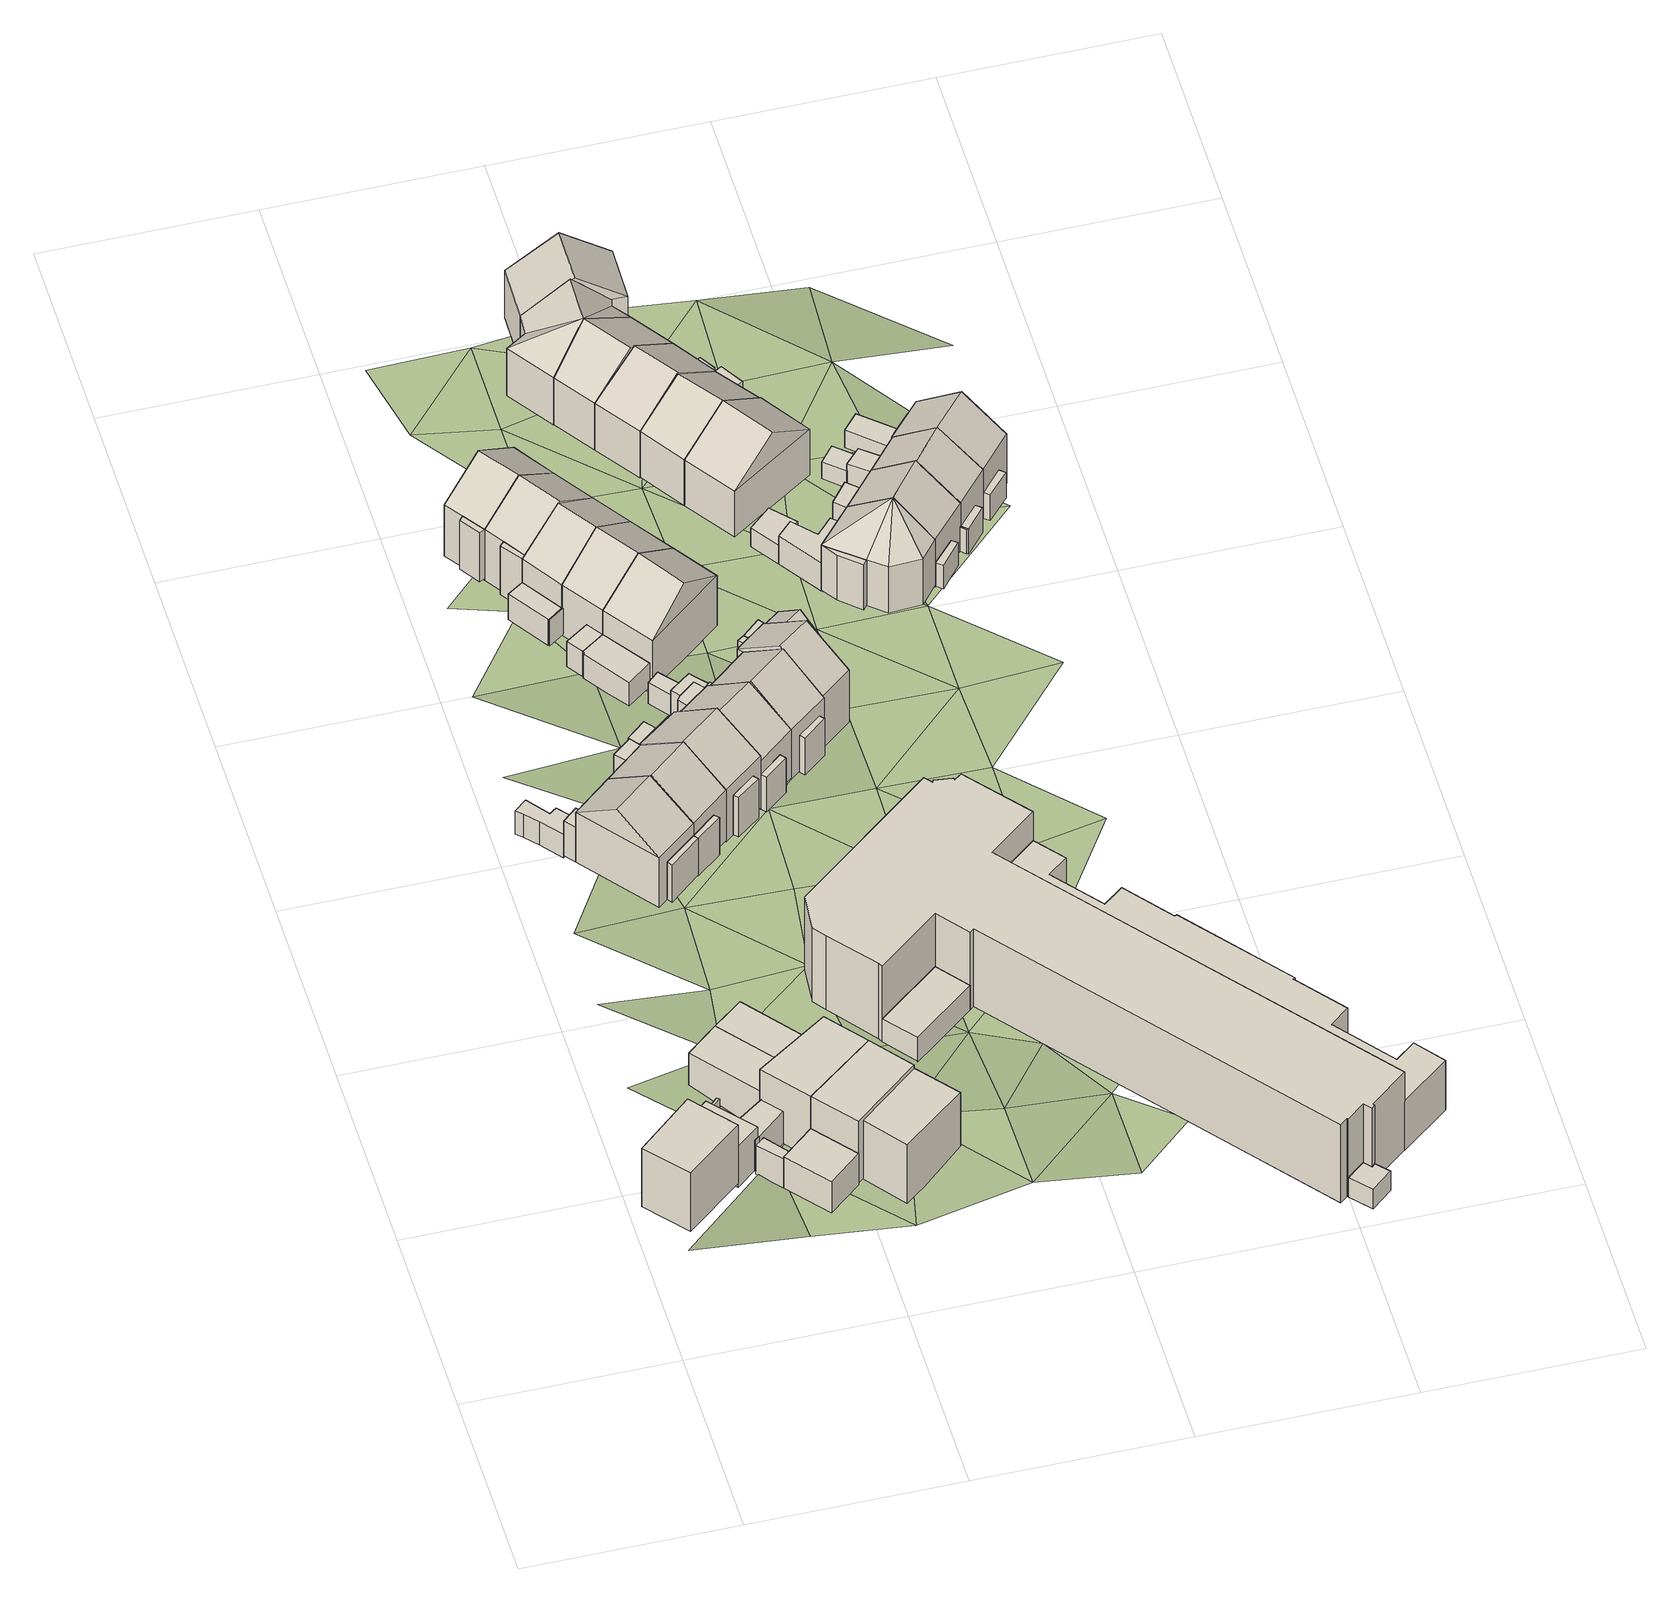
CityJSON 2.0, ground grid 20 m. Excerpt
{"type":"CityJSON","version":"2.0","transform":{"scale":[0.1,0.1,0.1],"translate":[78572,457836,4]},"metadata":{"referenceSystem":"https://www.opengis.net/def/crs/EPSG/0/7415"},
"CityObjects":{
"building1":{"type":"Building","children":["building1-1","building1-2","building1-3","building1-4","building1-5","building1-6"]},
"building1-1":{"type":"BuildingPart","attributes":{"roofType":"1000","AbsoluteEavesHeight":14.3,"AbsoluteRidgeHeight":14.3,"RelativeEavesHeight":7.33,"RelativeRidgeHeight":7.33},"parents":["building1"],"geometry":[{"type":"Solid","lod":"2","boundaries":[[[[0,1,2,3]],[[1,4,5,2]],[[4,6,7,5]],[[6,0,3,7]],[[6,4,1,0]],[[3,2,5,7]]]]}]},
"building1-2":{"type":"BuildingPart","attributes":{"roofType":"1000","AbsoluteEavesHeight":11.6,"AbsoluteRidgeHeight":11.6,"RelativeEavesHeight":5.06,"RelativeRidgeHeight":5.06},"parents":["building1"],"geometry":[{"type":"Solid","lod":"2","boundaries":[[[[8,9,10,11]],[[9,12,13,10]],[[12,14,15,13]],[[14,8,11,15]],[[14,12,9,8]],[[11,10,13,15]]]]}]},
"building1-3":{"type":"BuildingPart","attributes":{"roofType":"1000","AbsoluteEavesHeight":10.39,"AbsoluteRidgeHeight":10.39,"RelativeEavesHeight":3.86,"RelativeRidgeHeight":3.86},"parents":["building1"],"geometry":[{"type":"Solid","lod":"2","boundaries":[[[[16,17,13,18]],[[17,19,20,13]],[[19,21,22,20]],[[21,16,18,22]],[[21,19,17,16]],[[18,13,20,22]]]]}]},
"building1-4":{"type":"BuildingPart","attributes":{"roofType":"1000","AbsoluteEavesHeight":10.39,"AbsoluteRidgeHeight":10.39,"RelativeEavesHeight":4.02,"RelativeRidgeHeight":4.02},"parents":["building1"],"geometry":[{"type":"Solid","lod":"2","boundaries":[[[[23,24,25,26]],[[24,27,28,25]],[[27,19,29,28]],[[19,23,26,29]],[[19,27,24,23]],[[26,25,28,29]]]]}]},
"building1-5":{"type":"BuildingPart","attributes":{"roofType":"1000","AbsoluteEavesHeight":9.78,"AbsoluteRidgeHeight":9.78,"RelativeEavesHeight":3.58,"RelativeRidgeHeight":3.58},"parents":["building1"],"geometry":[{"type":"Solid","lod":"2","boundaries":[[[[30,31,32,33]],[[31,34,35,32]],[[34,36,37,35]],[[36,30,33,37]],[[36,34,31,30]],[[33,32,35,37]]]]}]},
"building1-6":{"type":"BuildingPart","attributes":{"roofType":"1000","AbsoluteEavesHeight":10.38,"AbsoluteRidgeHeight":10.38,"RelativeEavesHeight":3.43,"RelativeRidgeHeight":3.43},"parents":["building1"],"geometry":[{"type":"Solid","lod":"2","boundaries":[[[[38,39,40,41]],[[39,42,43,40]],[[42,44,45,43]],[[44,38,41,45]],[[44,42,39,38]],[[41,40,43,45]]]]}]},
"building2":{"type":"Building","attributes":{"roofType":"1000","AbsoluteEavesHeight":11.4,"AbsoluteRidgeHeight":11.4,"RelativeEavesHeight":4.79,"RelativeRidgeHeight":4.79},"geometry":[{"type":"Solid","lod":"2","boundaries":[[[[46,47,48,49]],[[47,50,51,48]],[[50,52,53,51]],[[52,46,49,53]],[[52,50,47,46]],[[49,48,51,53]]]]}]},
"building3":{"type":"Building","attributes":{"roofType":"1000","AbsoluteEavesHeight":11.4,"AbsoluteRidgeHeight":11.4,"RelativeEavesHeight":4.5,"RelativeRidgeHeight":4.5},"geometry":[{"type":"Solid","lod":"2","boundaries":[[[[54,46,55,56]],[[46,52,57,55]],[[52,58,59,57]],[[58,54,56,59]],[[58,52,46,54]],[[56,55,57,59]]]]}]},
"building4":{"type":"Building","attributes":{"roofType":"1000","AbsoluteEavesHeight":14.06,"AbsoluteRidgeHeight":14.06,"RelativeEavesHeight":7.67,"RelativeRidgeHeight":7.67},"geometry":[{"type":"Solid","lod":"2","boundaries":[[[[60,61,62,63]],[[61,64,65,62]],[[64,66,67,65]],[[66,60,63,67]],[[66,64,61,60]],[[63,62,65,67]]]]}]},
"building5":{"type":"Building","children":["building5-1","building5-2"]},
"building5-1":{"type":"BuildingPart","attributes":{"roofType":"1000","AbsoluteEavesHeight":10.09,"AbsoluteRidgeHeight":10.09,"RelativeEavesHeight":3.88,"RelativeRidgeHeight":3.88},"parents":["building5"],"geometry":[{"type":"Solid","lod":"2","boundaries":[[[[68,69,35,70]],[[69,71,72,35]],[[71,73,74,72]],[[73,68,70,74]],[[73,71,69,68]],[[70,35,72,74]]]]}]},
"building5-2":{"type":"BuildingPart","attributes":{"roofType":"1000","AbsoluteEavesHeight":14.06,"AbsoluteRidgeHeight":14.06,"RelativeEavesHeight":7.68,"RelativeRidgeHeight":7.68},"parents":["building5"],"geometry":[{"type":"Solid","lod":"2","boundaries":[[[[60,66,67,63]],[[66,75,76,67]],[[75,77,78,76]],[[77,60,63,78]],[[77,75,66,60]],[[63,67,76,78]]]]}]},
"building6":{"type":"Building","children":["building6-1","building6-2","building6-3","building6-4"]},
"building6-1":{"type":"BuildingPart","attributes":{"roofType":"1000","AbsoluteEavesHeight":11.48,"AbsoluteRidgeHeight":11.48,"RelativeEavesHeight":4.31,"RelativeRidgeHeight":4.31},"parents":["building6"],"geometry":[{"type":"Solid","lod":"2","boundaries":[[[[79,80,81,82]],[[80,83,84,81]],[[83,85,86,84]],[[85,79,82,86]],[[85,83,80,79]],[[82,81,84,86]]]]}]},
"building6-2":{"type":"BuildingPart","attributes":{"roofType":"1000","AbsoluteEavesHeight":9.78,"AbsoluteRidgeHeight":9.78,"RelativeEavesHeight":2.87,"RelativeRidgeHeight":2.87},"parents":["building6"],"geometry":[{"type":"Solid","lod":"2","boundaries":[[[[87,88,89,90]],[[88,91,92,89]],[[91,93,94,92]],[[93,95,96,94]],[[95,97,98,96]],[[97,99,100,98]],[[99,101,102,100]],[[101,103,104,102]],[[103,105,106,104]],[[105,107,108,106]],[[107,87,90,108]],[[107,105,103,101,99,97,95,93,91,88,87]],[[90,89,92,94,96,98,100,102,104,106,108]]]]}]},
"building6-3":{"type":"BuildingPart","attributes":{"roofType":"1000","AbsoluteEavesHeight":11.91,"AbsoluteRidgeHeight":11.91,"RelativeEavesHeight":4.63,"RelativeRidgeHeight":4.63},"parents":["building6"],"geometry":[{"type":"Solid","lod":"2","boundaries":[[[[109,110,111,112]],[[110,113,114,111]],[[113,115,116,114]],[[115,109,112,116]],[[115,113,110,109]],[[112,111,114,116]]]]}]},
"building6-4":{"type":"BuildingPart","attributes":{"roofType":"1030","AbsoluteEavesHeight":13.35,"AbsoluteRidgeHeight":16.65,"RelativeEavesHeight":6.18,"RelativeRidgeHeight":9.48},"parents":["building6"],"geometry":[{"type":"Solid","lod":"2","boundaries":[[[[117,118,119,120]],[[118,121,82,119]],[[121,122,123,82]],[[122,117,120,123]],[[121,118,124]],[[117,122,125]],[[118,117,125,124]],[[122,121,124,125]],[[120,119,82,123]]]]}]},
"building7":{"type":"Building","attributes":{"roofType":"1000","AbsoluteEavesHeight":13.73,"AbsoluteRidgeHeight":13.73,"RelativeEavesHeight":7.31,"RelativeRidgeHeight":7.31},"geometry":[{"type":"Solid","lod":"2","boundaries":[[[[126,127,128,129]],[[127,130,76,128]],[[130,131,132,76]],[[131,126,129,132]],[[131,130,127,126]],[[129,128,76,132]]]]}]},
"building8":{"type":"Building","children":["building8-1","building8-2","building8-3"]},
"building8-1":{"type":"BuildingPart","attributes":{"roofType":"1000","AbsoluteEavesHeight":11.91,"AbsoluteRidgeHeight":11.91,"RelativeEavesHeight":4.75,"RelativeRidgeHeight":4.75},"parents":["building8"],"geometry":[{"type":"Solid","lod":"2","boundaries":[[[[115,133,134,120]],[[133,135,136,134]],[[135,109,137,136]],[[109,115,120,137]],[[109,135,133,115]],[[120,134,136,137]]]]}]},
"building8-2":{"type":"BuildingPart","attributes":{"roofType":"1000","AbsoluteEavesHeight":13.35,"AbsoluteRidgeHeight":13.35,"RelativeEavesHeight":6.18,"RelativeRidgeHeight":6.18},"parents":["building8"],"geometry":[{"type":"Solid","lod":"2","boundaries":[[[[138,139,140,141]],[[139,142,143,140]],[[142,144,145,143]],[[144,146,147,145]],[[146,138,141,147]],[[146,144,142,139,138]],[[141,140,143,145,147]]]]}]},
"building8-3":{"type":"BuildingPart","attributes":{"roofType":"1030","AbsoluteEavesHeight":13.35,"AbsoluteRidgeHeight":16.65,"RelativeEavesHeight":6.24,"RelativeRidgeHeight":9.54},"parents":["building8"],"geometry":[{"type":"Solid","lod":"2","boundaries":[[[[148,117,149,150]],[[117,122,151,149]],[[122,138,152,151]],[[138,148,150,152]],[[122,117,153]],[[148,138,154]],[[117,148,154,153]],[[138,122,153,154]],[[150,149,151,152]]]]}]},
"building9":{"type":"Building","children":["building9-1","building9-2","building9-3"]},
"building9-1":{"type":"BuildingPart","attributes":{"roofType":"1030","AbsoluteEavesHeight":13.35,"AbsoluteRidgeHeight":16.65,"RelativeEavesHeight":6.5,"RelativeRidgeHeight":9.8},"parents":["building9"],"geometry":[{"type":"Solid","lod":"2","boundaries":[[[[155,148,156,157]],[[148,158,159,156]],[[158,160,161,159]],[[160,155,157,161]],[[158,148,162]],[[155,160,163]],[[148,155,163,162]],[[160,158,162,163]],[[157,156,159,161]]]]}]},
"building9-2":{"type":"BuildingPart","attributes":{"roofType":"1000","AbsoluteEavesHeight":13.35,"AbsoluteRidgeHeight":13.35,"RelativeEavesHeight":6.37,"RelativeRidgeHeight":6.37},"parents":["building9"],"geometry":[{"type":"Solid","lod":"2","boundaries":[[[[158,146,164,165]],[[146,166,167,164]],[[166,168,169,167]],[[168,158,165,169]],[[168,166,146,158]],[[165,164,167,169]]]]}]},
"building9-3":{"type":"BuildingPart","attributes":{"roofType":"1000","AbsoluteEavesHeight":11.91,"AbsoluteRidgeHeight":11.91,"RelativeEavesHeight":4.96,"RelativeRidgeHeight":4.96},"parents":["building9"],"geometry":[{"type":"Solid","lod":"2","boundaries":[[[[170,171,172,173]],[[171,174,175,172]],[[174,176,177,175]],[[176,170,173,177]],[[176,174,171,170]],[[173,172,175,177]]]]}]},
"building10":{"type":"Building","attributes":{"roofType":"1000","AbsoluteEavesHeight":9.07,"AbsoluteRidgeHeight":9.07,"RelativeEavesHeight":3.02,"RelativeRidgeHeight":3.02},"geometry":[{"type":"Solid","lod":"2","boundaries":[[[[178,179,180,181]],[[179,182,183,180]],[[182,184,185,183]],[[184,186,187,185]],[[186,188,189,187]],[[188,178,181,189]],[[188,186,184,182,179,178]],[[181,180,183,185,187,189]]]]}]},
"building11":{"type":"Building","children":["building11-1","building11-2"]},
"building11-1":{"type":"BuildingPart","attributes":{"roofType":"1000","AbsoluteEavesHeight":12.1,"AbsoluteRidgeHeight":12.1,"RelativeEavesHeight":6.15,"RelativeRidgeHeight":6.15},"parents":["building11"],"geometry":[{"type":"Solid","lod":"2","boundaries":[[[[190,191,192,193]],[[191,194,195,192]],[[194,196,197,195]],[[196,190,193,197]],[[196,194,191,190]],[[193,192,195,197]]]]}]},
"building11-2":{"type":"BuildingPart","attributes":{"roofType":"1030","AbsoluteEavesHeight":12.1,"AbsoluteRidgeHeight":15.29,"RelativeEavesHeight":6.44,"RelativeRidgeHeight":9.63},"parents":["building11"],"geometry":[{"type":"Solid","lod":"2","boundaries":[[[[198,199,200,201]],[[199,190,202,200]],[[190,203,204,202]],[[203,198,201,204]],[[190,199,205]],[[198,203,206]],[[199,198,206,205]],[[203,190,205,206]],[[201,200,202,204]]]]}]},
"building12":{"type":"Building","children":["building12-1","building12-2"]},
"building12-1":{"type":"BuildingPart","attributes":{"roofType":"1000","AbsoluteEavesHeight":12.1,"AbsoluteRidgeHeight":12.1,"RelativeEavesHeight":6.12,"RelativeRidgeHeight":6.12},"parents":["building12"],"geometry":[{"type":"Solid","lod":"2","boundaries":[[[[207,208,209,210]],[[208,211,212,209]],[[211,213,214,212]],[[213,207,210,214]],[[213,211,208,207]],[[210,209,212,214]]]]}]},
"building12-2":{"type":"BuildingPart","attributes":{"roofType":"1030","AbsoluteEavesHeight":12.1,"AbsoluteRidgeHeight":15.29,"RelativeEavesHeight":6.39,"RelativeRidgeHeight":9.58},"parents":["building12"],"geometry":[{"type":"Solid","lod":"2","boundaries":[[[[199,215,216,200]],[[215,207,217,216]],[[207,190,202,217]],[[190,199,200,202]],[[207,215,218]],[[199,190,205]],[[215,199,205,218]],[[190,207,218,205]],[[200,216,217,202]]]]}]},
"building13":{"type":"Building","children":["building13-1","building13-2"]},
"building13-1":{"type":"BuildingPart","attributes":{"roofType":"1000","AbsoluteEavesHeight":9.18,"AbsoluteRidgeHeight":9.18,"RelativeEavesHeight":3.15,"RelativeRidgeHeight":3.15},"parents":["building13"],"geometry":[{"type":"Solid","lod":"2","boundaries":[[[[219,220,221,222]],[[220,223,224,221]],[[223,225,226,224]],[[225,227,209,226]],[[227,219,222,209]],[[227,225,223,220,219]],[[222,221,224,226,209]]]]}]},
"building13-2":{"type":"BuildingPart","attributes":{"roofType":"1030","AbsoluteEavesHeight":12.1,"AbsoluteRidgeHeight":15.29,"RelativeEavesHeight":6.33,"RelativeRidgeHeight":9.52},"parents":["building13"],"geometry":[{"type":"Solid","lod":"2","boundaries":[[[[215,228,229,230]],[[228,231,232,229]],[[231,208,233,232]],[[208,215,230,233]],[[231,228,234]],[[215,208,235]],[[228,215,235,234]],[[208,231,234,235]],[[230,229,232,233]]]]}]},
"building14":{"type":"Building","children":["building14-1","building14-2","building14-3","building14-4"]},
"building14-1":{"type":"BuildingPart","attributes":{"roofType":"1000","AbsoluteEavesHeight":12.28,"AbsoluteRidgeHeight":12.28,"RelativeEavesHeight":5.49,"RelativeRidgeHeight":5.49},"parents":["building14"],"geometry":[{"type":"Solid","lod":"2","boundaries":[[[[236,237,238,239]],[[237,240,241,238]],[[240,242,243,241]],[[242,244,245,243]],[[244,236,239,245]],[[244,242,240,237,236]],[[239,238,241,243,245]]]]}]},
"building14-2":{"type":"BuildingPart","attributes":{"roofType":"1000","AbsoluteEavesHeight":9.18,"AbsoluteRidgeHeight":9.18,"RelativeEavesHeight":2.36,"RelativeRidgeHeight":2.36},"parents":["building14"],"geometry":[{"type":"Solid","lod":"2","boundaries":[[[[246,247,248,249]],[[247,250,251,248]],[[250,252,238,251]],[[252,253,239,238]],[[253,254,245,239]],[[254,246,249,245]],[[254,253,252,250,247,246]],[[249,248,251,238,239,245]]]]}]},
"building14-3":{"type":"BuildingPart","attributes":{"roofType":"1030","AbsoluteEavesHeight":12.68,"AbsoluteRidgeHeight":15.99,"RelativeEavesHeight":5.98,"RelativeRidgeHeight":9.3},"parents":["building14"],"geometry":[{"type":"Solid","lod":"2","boundaries":[[[[255,256,257,258]],[[256,259,260,257]],[[259,261,262,260]],[[261,255,258,262]],[[259,256,263]],[[255,261,264]],[[256,255,264,263]],[[261,259,263,264]],[[258,257,260,262]]]]}]},
"building14-4":{"type":"BuildingPart","attributes":{"roofType":"1000","AbsoluteEavesHeight":11.11,"AbsoluteRidgeHeight":11.11,"RelativeEavesHeight":4.33,"RelativeRidgeHeight":4.33},"parents":["building14"],"geometry":[{"type":"Solid","lod":"2","boundaries":[[[[265,266,267,268]],[[266,269,270,267]],[[269,271,272,270]],[[271,265,268,272]],[[271,269,266,265]],[[268,267,270,272]]]]}]},
"building15":{"type":"Building","children":["building15-1","building15-2","building15-3"]},
"building15-1":{"type":"BuildingPart","attributes":{"roofType":"1030","AbsoluteEavesHeight":12.1,"AbsoluteRidgeHeight":15.29,"RelativeEavesHeight":6.28,"RelativeRidgeHeight":9.46},"parents":["building15"],"geometry":[{"type":"Solid","lod":"2","boundaries":[[[[273,231,232,274]],[[231,228,229,232]],[[228,275,276,229]],[[275,273,274,276]],[[228,231,234]],[[273,275,277]],[[231,273,277,234]],[[275,228,234,277]],[[274,232,229,276]]]]}]},
"building15-2":{"type":"BuildingPart","attributes":{"roofType":"1000","AbsoluteEavesHeight":9.18,"AbsoluteRidgeHeight":9.18,"RelativeEavesHeight":3.13,"RelativeRidgeHeight":3.13},"parents":["building15"],"geometry":[{"type":"Solid","lod":"2","boundaries":[[[[219,278,279,222]],[[278,280,281,279]],[[280,220,221,281]],[[220,219,222,221]],[[220,280,278,219]],[[222,279,281,221]]]]}]},
"building15-3":{"type":"BuildingPart","attributes":{"roofType":"1000","AbsoluteEavesHeight":9.07,"AbsoluteRidgeHeight":9.07,"RelativeEavesHeight":3.02,"RelativeRidgeHeight":3.02},"parents":["building15"],"geometry":[{"type":"Solid","lod":"2","boundaries":[[[[178,188,282,283]],[[188,284,285,282]],[[284,286,287,285]],[[286,178,283,287]],[[286,284,188,178]],[[283,282,285,287]]]]}]},
"building16":{"type":"Building","children":["building16-1","building16-2","building16-3","building16-4","building16-5","building16-6"]},
"building16-1":{"type":"BuildingPart","attributes":{"roofType":"1030","AbsoluteEavesHeight":12.68,"AbsoluteRidgeHeight":15.99,"RelativeEavesHeight":6.2,"RelativeRidgeHeight":9.51},"parents":["building16"],"geometry":[{"type":"Solid","lod":"2","boundaries":[[[[288,289,290,291]],[[289,292,293,290]],[[292,259,294,293]],[[259,288,291,294]],[[292,289,295]],[[288,259,296]],[[289,288,296,295]],[[259,292,295,296]],[[291,290,293,294]]]]}]},
"building16-2":{"type":"BuildingPart","attributes":{"roofType":"1000","AbsoluteEavesHeight":8.98,"AbsoluteRidgeHeight":8.98,"RelativeEavesHeight":2.47,"RelativeRidgeHeight":2.47},"parents":["building16"],"geometry":[{"type":"Solid","lod":"2","boundaries":[[[[297,298,299,300]],[[298,301,290,299]],[[301,302,303,290]],[[302,297,300,303]],[[302,301,298,297]],[[300,299,290,303]]]]}]},
"building16-3":{"type":"BuildingPart","attributes":{"roofType":"1000","AbsoluteEavesHeight":10.68,"AbsoluteRidgeHeight":10.68,"RelativeEavesHeight":3.96,"RelativeRidgeHeight":3.96},"parents":["building16"],"geometry":[{"type":"Solid","lod":"2","boundaries":[[[[304,305,306,307]],[[305,308,309,306]],[[308,310,311,309]],[[310,304,307,311]],[[310,308,305,304]],[[307,306,309,311]]]]}]},
"building16-4":{"type":"BuildingPart","attributes":{"roofType":"1000","AbsoluteEavesHeight":8.97,"AbsoluteRidgeHeight":8.97,"RelativeEavesHeight":2.54,"RelativeRidgeHeight":2.54},"parents":["building16"],"geometry":[{"type":"Solid","lod":"2","boundaries":[[[[312,313,314,315]],[[313,316,317,314]],[[316,318,319,317]],[[318,312,315,319]],[[318,316,313,312]],[[315,314,317,319]]]]}]},
"building16-5":{"type":"BuildingPart","attributes":{"roofType":"1000","AbsoluteEavesHeight":9.58,"AbsoluteRidgeHeight":9.58,"RelativeEavesHeight":3.05,"RelativeRidgeHeight":3.05},"parents":["building16"],"geometry":[{"type":"Solid","lod":"2","boundaries":[[[[320,321,322,323]],[[321,324,325,322]],[[324,326,327,325]],[[326,320,323,327]],[[326,324,321,320]],[[323,322,325,327]]]]}]},
"building16-6":{"type":"BuildingPart","attributes":{"roofType":"1000","AbsoluteEavesHeight":11.11,"AbsoluteRidgeHeight":11.11,"RelativeEavesHeight":4.6,"RelativeRidgeHeight":4.6},"parents":["building16"],"geometry":[{"type":"Solid","lod":"2","boundaries":[[[[328,329,330,331]],[[329,332,333,330]],[[332,334,335,333]],[[334,328,331,335]],[[334,332,329,328]],[[331,330,333,335]]]]}]},
"building17":{"type":"Building","attributes":{"roofType":"1030","AbsoluteEavesHeight":12.1,"AbsoluteRidgeHeight":15.29,"RelativeEavesHeight":6.21,"RelativeRidgeHeight":9.39},"geometry":[{"type":"Solid","lod":"2","boundaries":[[[[336,273,337,338]],[[273,275,339,337]],[[275,340,341,339]],[[340,336,338,341]],[[275,273,277]],[[336,340,342]],[[273,336,342,277]],[[340,275,277,342]],[[338,337,339,341]]]]}]},
"building18":{"type":"Building","children":["building18-1","building18-2","building18-3","building18-4","building18-5"]},
"building18-1":{"type":"BuildingPart","attributes":{"roofType":"1000","AbsoluteEavesHeight":9.88,"AbsoluteRidgeHeight":9.88,"RelativeEavesHeight":3.8,"RelativeRidgeHeight":3.8},"parents":["building18"],"geometry":[{"type":"Solid","lod":"2","boundaries":[[[[343,344,345,346]],[[344,347,348,345]],[[347,349,350,348]],[[349,343,346,350]],[[349,347,344,343]],[[346,345,348,350]]]]}]},
"building18-2":{"type":"BuildingPart","attributes":{"roofType":"1030","AbsoluteEavesHeight":12.4,"AbsoluteRidgeHeight":14.28,"RelativeEavesHeight":6.29,"RelativeRidgeHeight":8.17},"parents":["building18"],"geometry":[{"type":"Solid","lod":"2","boundaries":[[[[351,352,353,354]],[[352,355,346,353]],[[355,356,350,346]],[[356,351,354,350]],[[355,352,357]],[[351,356,358]],[[352,351,358,357]],[[356,355,357,358]],[[354,353,346,350]]]]}]},
"building18-3":{"type":"BuildingPart","attributes":{"roofType":"1000","AbsoluteEavesHeight":9.88,"AbsoluteRidgeHeight":9.88,"RelativeEavesHeight":3.72,"RelativeRidgeHeight":3.72},"parents":["building18"],"geometry":[{"type":"Solid","lod":"2","boundaries":[[[[359,360,361,362]],[[360,363,364,361]],[[363,343,365,364]],[[343,359,362,365]],[[343,363,360,359]],[[362,361,364,365]]]]}]},
"building18-4":{"type":"BuildingPart","attributes":{"roofType":"1030","AbsoluteEavesHeight":12.68,"AbsoluteRidgeHeight":15.99,"RelativeEavesHeight":6.5,"RelativeRidgeHeight":9.81},"parents":["building18"],"geometry":[{"type":"Solid","lod":"2","boundaries":[[[[366,367,365,362]],[[367,368,369,365]],[[368,370,371,369]],[[370,366,362,371]],[[368,367,372]],[[366,370,373]],[[367,366,373,372]],[[370,368,372,373]],[[362,365,369,371]]]]}]},
"building18-5":{"type":"BuildingPart","attributes":{"roofType":"1000","AbsoluteEavesHeight":9.88,"AbsoluteRidgeHeight":9.88,"RelativeEavesHeight":3.73,"RelativeRidgeHeight":3.73},"parents":["building18"],"geometry":[{"type":"Solid","lod":"2","boundaries":[[[[344,363,364,374]],[[363,375,376,364]],[[375,377,378,376]],[[377,344,374,378]],[[377,375,363,344]],[[374,364,376,378]]]]}]},
"building19":{"type":"Building","children":["building19-1","building19-2","building19-3","building19-4"]},
"building19-1":{"type":"BuildingPart","attributes":{"roofType":"1000","AbsoluteEavesHeight":9.81,"AbsoluteRidgeHeight":9.81,"RelativeEavesHeight":3.12,"RelativeRidgeHeight":3.12},"parents":["building19"],"geometry":[{"type":"Solid","lod":"2","boundaries":[[[[379,380,381,382]],[[380,383,384,381]],[[383,385,386,384]],[[385,379,382,386]],[[385,383,380,379]],[[382,381,384,386]]]]}]},
"building19-2":{"type":"BuildingPart","attributes":{"roofType":"1000","AbsoluteEavesHeight":9.11,"AbsoluteRidgeHeight":9.11,"RelativeEavesHeight":2.44,"RelativeRidgeHeight":2.44},"parents":["building19"],"geometry":[{"type":"Solid","lod":"2","boundaries":[[[[387,388,389,390]],[[388,391,392,389]],[[391,393,394,392]],[[393,395,396,394]],[[395,397,398,396]],[[397,387,390,398]],[[397,395,393,391,388,387]],[[390,389,392,394,396,398]]]]}]},
"building19-3":{"type":"BuildingPart","attributes":{"roofType":"1000","AbsoluteEavesHeight":12.81,"AbsoluteRidgeHeight":12.81,"RelativeEavesHeight":6.22,"RelativeRidgeHeight":6.22},"parents":["building19"],"geometry":[{"type":"Solid","lod":"2","boundaries":[[[[399,400,401,402]],[[400,403,404,401]],[[403,405,406,404]],[[405,407,408,406]],[[407,409,410,408]],[[409,411,412,410]],[[411,413,414,412]],[[413,415,416,414]],[[415,417,418,416]],[[417,419,420,418]],[[419,421,422,420]],[[421,423,424,422]],[[423,425,426,424]],[[425,427,428,426]],[[427,429,430,428]],[[429,399,402,430]],[[429,427,425,423,421,419,417,415,413,411,409,407,405,403,400,399]],[[402,401,404,406,408,410,412,414,416,418,420,422,424,426,428,430]]]]}]},
"building19-4":{"type":"BuildingPart","attributes":{"roofType":"1000","AbsoluteEavesHeight":16.41,"AbsoluteRidgeHeight":16.41,"RelativeEavesHeight":9.74,"RelativeRidgeHeight":9.74},"parents":["building19"],"geometry":[{"type":"Solid","lod":"2","boundaries":[[[[431,432,394,396]],[[432,433,392,394]],[[433,434,435,392]],[[434,436,437,435]],[[436,438,439,437]],[[438,440,386,439]],[[440,441,384,386]],[[441,442,381,384]],[[442,443,444,381]],[[443,445,446,444]],[[445,447,448,446]],[[447,449,450,448]],[[449,451,452,450]],[[451,453,454,452]],[[453,455,456,454]],[[455,457,458,456]],[[457,459,460,458]],[[459,461,462,460]],[[461,463,464,462]],[[463,465,466,464]],[[465,467,468,466]],[[467,469,470,468]],[[469,471,398,470]],[[471,431,396,398]],[[471,469,467,465,463,461,459,457,455,453,451,449,447,445,443,442,441,440,438,436,434,433,432,431]],[[396,394,392,435,437,439,386,384,381,444,446,448,450,452,454,456,458,460,462,464,466,468,470,398]]]]}]},
"building20":{"type":"Building","children":["building20-1","building20-2"]},
"building20-1":{"type":"BuildingPart","attributes":{"roofType":"1130","AbsoluteEavesHeight":11.36,"AbsoluteRidgeHeight":14.9,"RelativeEavesHeight":5.81,"RelativeRidgeHeight":9.35},"parents":["building20"],"geometry":[{"type":"Solid","lod":"2","boundaries":[[[[472,473,474,475]],[[473,476,477,474]],[[476,478,479,477]],[[478,472,475,479]],[[476,473,480]],[[472,478,481]],[[473,472,481,480]],[[478,476,480,481]],[[475,474,477,479]]]]}]},
"building20-2":{"type":"BuildingPart","attributes":{"roofType":"1070","AbsoluteEavesHeight":11.36,"AbsoluteRidgeHeight":14.9,"RelativeEavesHeight":5.83,"RelativeRidgeHeight":9.37},"parents":["building20"],"geometry":[{"type":"Solid","lod":"2","boundaries":[[[[482,483,484,485]],[[483,476,477,484]],[[476,473,474,477]],[[473,486,487,474]],[[486,482,485,487]],[[483,482,480]],[[476,483,480]],[[473,476,480]],[[486,473,480]],[[482,486,480]],[[485,484,477,474,487]]]]}]},
"building21":{"type":"Building","attributes":{"roofType":"1130","AbsoluteEavesHeight":11.36,"AbsoluteRidgeHeight":14.9,"RelativeEavesHeight":5.76,"RelativeRidgeHeight":9.3},"geometry":[{"type":"Solid","lod":"2","boundaries":[[[[488,482,489,490]],[[482,486,491,489]],[[486,492,493,491]],[[492,488,490,493]],[[486,482,480]],[[488,492,494]],[[482,488,494,480]],[[492,486,480,494]],[[490,489,491,493]]]]}]},
"building22":{"type":"Building","attributes":{"roofType":"1030","AbsoluteEavesHeight":11.36,"AbsoluteRidgeHeight":14.9,"RelativeEavesHeight":5.81,"RelativeRidgeHeight":9.35},"geometry":[{"type":"Solid","lod":"2","boundaries":[[[[478,495,496,479]],[[495,497,498,496]],[[497,499,500,498]],[[499,478,479,500]],[[497,495,501]],[[478,499,502]],[[495,478,502,501]],[[499,497,501,502]],[[479,496,498,500]]]]}]},
"building23":{"type":"Building","children":["building23-1","building23-2","building23-3"]},
"building23-1":{"type":"BuildingPart","attributes":{"roofType":"1000","AbsoluteEavesHeight":8.16,"AbsoluteRidgeHeight":8.16,"RelativeEavesHeight":2.41,"RelativeRidgeHeight":2.41},"parents":["building23"],"geometry":[{"type":"Solid","lod":"2","boundaries":[[[[503,504,505,506]],[[504,507,508,505]],[[507,509,510,508]],[[509,503,506,510]],[[509,507,504,503]],[[506,505,508,510]]]]}]},
"building23-2":{"type":"BuildingPart","attributes":{"roofType":"1000","AbsoluteEavesHeight":9.78,"AbsoluteRidgeHeight":9.78,"RelativeEavesHeight":4.03,"RelativeRidgeHeight":4.03},"parents":["building23"],"geometry":[{"type":"Solid","lod":"2","boundaries":[[[[511,512,513,514]],[[512,515,506,513]],[[515,516,517,506]],[[516,511,514,517]],[[516,515,512,511]],[[514,513,506,517]]]]}]},
"building23-3":{"type":"BuildingPart","attributes":{"roofType":"1030","AbsoluteEavesHeight":11.36,"AbsoluteRidgeHeight":14.9,"RelativeEavesHeight":5.72,"RelativeRidgeHeight":9.26},"parents":["building23"],"geometry":[{"type":"Solid","lod":"2","boundaries":[[[[492,518,519,493]],[[518,520,521,519]],[[520,488,490,521]],[[488,492,493,490]],[[520,518,522]],[[492,488,523]],[[518,492,523,522]],[[488,520,522,523]],[[493,519,521,490]]]]}]},
"building24":{"type":"Building","children":["building24-1","building24-2"]},
"building24-1":{"type":"BuildingPart","attributes":{"roofType":"1030","AbsoluteEavesHeight":11.36,"AbsoluteRidgeHeight":14.9,"RelativeEavesHeight":5.68,"RelativeRidgeHeight":9.22},"parents":["building24"],"geometry":[{"type":"Solid","lod":"2","boundaries":[[[[524,520,525,526]],[[520,527,528,525]],[[527,529,530,528]],[[529,524,526,530]],[[527,520,531]],[[524,529,532]],[[520,524,532,531]],[[529,527,531,532]],[[526,525,528,530]]]]}]},
"building24-2":{"type":"BuildingPart","attributes":{"roofType":"1000","AbsoluteEavesHeight":11.36,"AbsoluteRidgeHeight":11.36,"RelativeEavesHeight":5.61,"RelativeRidgeHeight":5.61},"parents":["building24"],"geometry":[{"type":"Solid","lod":"2","boundaries":[[[[527,533,534,528]],[[533,535,536,534]],[[535,537,538,536]],[[537,527,528,538]],[[537,535,533,527]],[[528,534,536,538]]]]}]},
"building25":{"type":"Building","children":["building25-1","building25-2"]},
"building25-1":{"type":"BuildingPart","attributes":{"roofType":"1030","AbsoluteEavesHeight":11.36,"AbsoluteRidgeHeight":14.9,"RelativeEavesHeight":5.63,"RelativeRidgeHeight":9.17},"parents":["building25"],"geometry":[{"type":"Solid","lod":"2","boundaries":[[[[539,524,526,540]],[[524,541,542,526]],[[541,543,544,542]],[[543,539,540,544]],[[541,524,532]],[[539,543,545]],[[524,539,545,532]],[[543,541,532,545]],[[540,526,542,544]]]]}]},
"building25-2":{"type":"BuildingPart","attributes":{"roofType":"1000","AbsoluteEavesHeight":8.77,"AbsoluteRidgeHeight":8.77,"RelativeEavesHeight":3,"RelativeRidgeHeight":3},"parents":["building25"],"geometry":[{"type":"Solid","lod":"2","boundaries":[[[[546,547,548,549]],[[547,550,551,548]],[[550,552,553,551]],[[552,546,549,553]],[[552,550,547,546]],[[549,548,551,553]]]]}]},
"building26":{"type":"Building","children":["building26-1","building26-2","building26-3","building26-4"]},
"building26-1":{"type":"BuildingPart","attributes":{"roofType":"1000","AbsoluteEavesHeight":9.3,"AbsoluteRidgeHeight":9.3,"RelativeEavesHeight":3.5,"RelativeRidgeHeight":3.5},"parents":["building26"],"geometry":[{"type":"Solid","lod":"2","boundaries":[[[[554,555,556,557]],[[555,558,559,556]],[[558,560,561,559]],[[560,562,563,561]],[[562,564,565,563]],[[564,554,557,565]],[[564,562,560,558,555,554]],[[557,556,559,561,563,565]]]]}]},
"building26-2":{"type":"BuildingPart","attributes":{"roofType":"1000","AbsoluteEavesHeight":8.1,"AbsoluteRidgeHeight":8.1,"RelativeEavesHeight":2.28,"RelativeRidgeHeight":2.28},"parents":["building26"],"geometry":[{"type":"Solid","lod":"2","boundaries":[[[[566,567,568,569]],[[567,570,571,568]],[[570,572,557,571]],[[572,573,565,557]],[[573,566,569,565]],[[573,572,570,567,566]],[[569,568,571,557,565]]]]}]},
"building26-3":{"type":"BuildingPart","attributes":{"roofType":"1000","AbsoluteEavesHeight":11.5,"AbsoluteRidgeHeight":11.5,"RelativeEavesHeight":5.61,"RelativeRidgeHeight":5.61},"parents":["building26"],"geometry":[{"type":"Solid","lod":"2","boundaries":[[[[574,575,576,577]],[[575,578,579,576]],[[578,580,581,579]],[[580,574,577,581]],[[580,578,575,574]],[[577,576,579,581]]]]}]},
"building26-4":{"type":"BuildingPart","attributes":{"roofType":"1070","AbsoluteEavesHeight":11.5,"AbsoluteRidgeHeight":14.68,"RelativeEavesHeight":5.72,"RelativeRidgeHeight":8.9},"parents":["building26"],"geometry":[{"type":"Solid","lod":"2","boundaries":[[[[582,583,584,561]],[[583,585,586,584]],[[585,587,588,586]],[[587,574,589,588]],[[574,580,563,589]],[[580,582,561,563]],[[583,582,590]],[[585,583,590]],[[587,585,590]],[[574,587,590]],[[580,574,590]],[[582,580,590]],[[561,584,586,588,589,563]]]]}]},
"building27":{"type":"Building","children":["building27-1","building27-2","building27-3","building27-4","building27-5"]},
"building27-1":{"type":"BuildingPart","attributes":{"roofType":"1000","AbsoluteEavesHeight":8.6,"AbsoluteRidgeHeight":8.6,"RelativeEavesHeight":2.97,"RelativeRidgeHeight":2.97},"parents":["building27"],"geometry":[{"type":"Solid","lod":"2","boundaries":[[[[591,592,593,594]],[[592,595,596,593]],[[595,597,598,596]],[[597,591,594,598]],[[597,595,592,591]],[[594,593,596,598]]]]}]},
"building27-2":{"type":"BuildingPart","attributes":{"roofType":"1000","AbsoluteEavesHeight":8.6,"AbsoluteRidgeHeight":8.6,"RelativeEavesHeight":2.91,"RelativeRidgeHeight":2.91},"parents":["building27"],"geometry":[{"type":"Solid","lod":"2","boundaries":[[[[599,600,601,602]],[[600,603,604,601]],[[603,605,606,604]],[[605,599,602,606]],[[605,603,600,599]],[[602,601,604,606]]]]}]},
"building27-3":{"type":"BuildingPart","attributes":{"roofType":"1000","AbsoluteEavesHeight":8.87,"AbsoluteRidgeHeight":8.87,"RelativeEavesHeight":3.18,"RelativeRidgeHeight":3.18},"parents":["building27"],"geometry":[{"type":"Solid","lod":"2","boundaries":[[[[607,608,609,610]],[[608,611,612,609]],[[611,613,614,612]],[[613,607,610,614]],[[613,611,608,607]],[[610,609,612,614]]]]}]},
"building27-4":{"type":"BuildingPart","attributes":{"roofType":"1030","AbsoluteEavesHeight":11.5,"AbsoluteRidgeHeight":14.68,"RelativeEavesHeight":5.86,"RelativeRidgeHeight":9.05},"parents":["building27"],"geometry":[{"type":"Solid","lod":"2","boundaries":[[[[615,583,616,598]],[[583,582,617,616]],[[582,618,619,617]],[[618,615,598,619]],[[582,583,590]],[[615,618,620]],[[583,615,620,590]],[[618,582,590,620]],[[598,616,617,619]]]]}]},
"building27-5":{"type":"BuildingPart","attributes":{"roofType":"1000","AbsoluteEavesHeight":8.87,"AbsoluteRidgeHeight":8.87,"RelativeEavesHeight":3.16,"RelativeRidgeHeight":3.16},"parents":["building27"],"geometry":[{"type":"Solid","lod":"2","boundaries":[[[[611,621,622,612]],[[621,623,624,622]],[[623,625,626,624]],[[625,611,612,626]],[[625,623,621,611]],[[612,622,624,626]]]]}]},
"building28":{"type":"Building","children":["building28-1","building28-2","building28-3","building28-4","building28-5"]},
"building28-1":{"type":"BuildingPart","attributes":{"roofType":"1000","AbsoluteEavesHeight":7.67,"AbsoluteRidgeHeight":7.67,"RelativeEavesHeight":2.03,"RelativeRidgeHeight":2.03},"parents":["building28"],"geometry":[{"type":"Solid","lod":"2","boundaries":[[[[627,628,629,630]],[[628,631,632,629]],[[631,633,634,632]],[[633,627,630,634]],[[633,631,628,627]],[[630,629,632,634]]]]}]},
"building28-2":{"type":"BuildingPart","attributes":{"roofType":"1000","AbsoluteEavesHeight":8.57,"AbsoluteRidgeHeight":8.57,"RelativeEavesHeight":2.97,"RelativeRidgeHeight":2.97},"parents":["building28"],"geometry":[{"type":"Solid","lod":"2","boundaries":[[[[635,636,637,638]],[[636,639,630,637]],[[639,640,634,630]],[[640,635,638,634]],[[640,639,636,635]],[[638,637,630,634]]]]}]},
"building28-3":{"type":"BuildingPart","attributes":{"roofType":"1000","AbsoluteEavesHeight":8.87,"AbsoluteRidgeHeight":8.87,"RelativeEavesHeight":3.28,"RelativeRidgeHeight":3.28},"parents":["building28"],"geometry":[{"type":"Solid","lod":"2","boundaries":[[[[613,611,641,619]],[[611,642,638,641]],[[642,643,644,638]],[[643,613,619,644]],[[643,642,611,613]],[[619,641,638,644]]]]}]},
"building28-4":{"type":"BuildingPart","attributes":{"roofType":"1030","AbsoluteEavesHeight":11.5,"AbsoluteRidgeHeight":14.68,"RelativeEavesHeight":6,"RelativeRidgeHeight":9.18},"parents":["building28"],"geometry":[{"type":"Solid","lod":"2","boundaries":[[[[618,645,646,647]],[[645,648,649,646]],[[648,615,650,649]],[[615,618,647,650]],[[648,645,651]],[[618,615,652]],[[645,618,652,651]],[[615,648,651,652]],[[647,646,649,650]]]]}]},
"building28-5":{"type":"BuildingPart","attributes":{"roofType":"1000","AbsoluteEavesHeight":8.6,"AbsoluteRidgeHeight":8.6,"RelativeEavesHeight":3.05,"RelativeRidgeHeight":3.05},"parents":["building28"],"geometry":[{"type":"Solid","lod":"2","boundaries":[[[[597,653,654,650]],[[653,655,656,654]],[[655,591,657,656]],[[591,597,650,657]],[[591,655,653,597]],[[650,654,656,657]]]]}]},
"building29":{"type":"Building","children":["building29-1","building29-2","building29-3","building29-4"]},
"building29-1":{"type":"BuildingPart","attributes":{"roofType":"1000","AbsoluteEavesHeight":9.48,"AbsoluteRidgeHeight":9.48,"RelativeEavesHeight":4.1,"RelativeRidgeHeight":4.1},"parents":["building29"],"geometry":[{"type":"Solid","lod":"2","boundaries":[[[[658,659,660,661]],[[659,662,663,660]],[[662,664,665,663]],[[664,658,661,665]],[[664,662,659,658]],[[661,660,663,665]]]]}]},
"building29-2":{"type":"BuildingPart","attributes":{"roofType":"1000","AbsoluteEavesHeight":7.64,"AbsoluteRidgeHeight":7.64,"RelativeEavesHeight":2.22,"RelativeRidgeHeight":2.22},"parents":["building29"],"geometry":[{"type":"Solid","lod":"2","boundaries":[[[[666,667,668,660]],[[667,669,670,668]],[[669,671,672,670]],[[671,666,660,672]],[[671,669,667,666]],[[660,668,670,672]]]]}]},
"building29-3":{"type":"BuildingPart","attributes":{"roofType":"1030","AbsoluteEavesHeight":11.5,"AbsoluteRidgeHeight":14.68,"RelativeEavesHeight":6.18,"RelativeRidgeHeight":9.36},"parents":["building29"],"geometry":[{"type":"Solid","lod":"2","boundaries":[[[[673,674,675,676]],[[674,677,678,675]],[[677,648,679,678]],[[648,673,676,679]],[[677,674,680]],[[673,648,651]],[[674,673,651,680]],[[648,677,680,651]],[[676,675,678,679]]]]}]},
"building29-4":{"type":"BuildingPart","attributes":{"roofType":"1000","AbsoluteEavesHeight":8.6,"AbsoluteRidgeHeight":8.6,"RelativeEavesHeight":3.21,"RelativeRidgeHeight":3.21},"parents":["building29"],"geometry":[{"type":"Solid","lod":"2","boundaries":[[[[681,682,683,684]],[[682,685,686,683]],[[685,687,688,686]],[[687,681,684,688]],[[687,685,682,681]],[[684,683,686,688]]]]}]},
"terrain1":{"type":"TINRelief","geometry":[{"type":"CompositeSurface","lod":"2","boundaries":[[[689,690,691]],[[692,691,693]],[[694,693,695]],[[691,690,696]],[[697,695,698]],[[693,691,699]],[[697,698,700]],[[691,696,701]],[[695,693,702]],[[691,701,699]],[[698,695,702]],[[703,700,704]],[[693,699,702]],[[701,696,705]],[[706,704,707]],[[706,707,708]],[[700,698,709]],[[698,702,710]],[[704,700,709]],[[699,701,711]],[[698,710,709]],[[702,699,711]],[[701,705,712]],[[713,708,714]],[[701,712,711]],[[707,704,715]],[[704,709,715]],[[710,702,716]],[[708,707,717]],[[702,711,716]],[[712,705,718]],[[709,710,716]],[[719,720,721]],[[707,715,722]],[[720,714,723]],[[714,708,717]],[[711,712,724]],[[705,725,718]],[[720,723,721]],[[707,722,717]],[[712,718,724]],[[715,709,726]],[[709,716,727]],[[723,714,728]],[[722,715,726]],[[711,724,729]],[[716,711,729]],[[709,727,726]],[[714,717,728]],[[718,725,730]],[[717,722,731]],[[721,723,732]],[[727,716,733]],[[722,726,731]],[[723,728,732]],[[724,718,734]],[[716,729,733]],[[728,717,735]],[[729,724,734]],[[717,731,735]],[[726,727,736]],[[727,733,737]],[[721,732,738]],[[731,726,736]],[[727,737,736]],[[728,735,739]],[[728,740,732]],[[733,729,741]],[[728,739,740]],[[735,731,742]],[[737,733,741]],[[731,736,742]],[[738,732,743]],[[739,735,744]],[[732,740,743]],[[735,742,744]],[[736,737,745]],[[742,736,745]],[[740,739,746]],[[739,744,747]],[[743,740,746]],[[739,747,746]],[[744,742,748]],[[747,744,748]],[[743,746,749]],[[746,747,750]],[[749,746,751]]]}]}
},
"vertices":[
[40,124,103],[7,163,103],[7,163,30],[40,124,30],[60,209,103],[60,209,30],[94,168,103],[94,168,30],
[60,209,76],[81,227,76],[81,227,25],[60,209,25],[116,186,76],[116,186,25],[94,168,76],[94,168,25],
[112,183,64],[116,186,64],[112,183,25],[117,185,64],[117,185,25],[113,182,64],[113,182,25],
[99,205,64],[130,227,64],[130,227,24],[99,205,24],[145,209,64],[145,209,24],[117,185,24],
[122,189,58],[140,166,58],[140,166,22],[122,189,22],[132,160,58],[132,160,22],[113,182,58],[113,182,22],
[81,227,64],[94,239,64],[94,239,30],[81,227,30],[96,237,64],[96,237,30],[83,225,64],[83,225,30],
[162,250,74],[129,228,74],[129,228,26],[162,250,26],[82,287,74],[82,287,26],[112,312,74],[112,312,26],
[192,269,74],[162,250,29],[192,269,29],[112,312,29],[140,334,74],[140,334,29],
[163,186,101],[129,228,101],[129,228,24],[163,186,24],[198,274,101],[198,274,24],[228,237,101],[228,237,24],
[164,121,61],[132,160,61],[164,121,22],[163,186,61],[163,186,22],[195,147,61],[195,147,22],
[258,199,101],[258,199,24],[195,147,101],[195,147,24],
[57,567,75],[49,577,75],[49,577,32],[57,567,32],[63,589,75],[63,589,32],[71,579,75],[71,579,32],
[63,589,58],[49,577,58],[49,577,29],[63,589,29],[33,597,58],[33,597,29],[22,609,58],[22,609,29],[16,615,58],[16,615,29],[28,625,58],[28,625,29],[44,604,58],[44,604,29],[51,609,58],[51,609,29],[65,592,58],[65,592,29],[74,582,58],[74,582,29],[71,579,58],[71,579,29],
[154,524,79],[124,499,79],[124,499,33],[154,524,33],[121,504,79],[121,504,33],[151,528,79],[151,528,33],
[151,528,94],[112,497,94],[112,497,32],[151,528,32],[57,567,94],[94,598,94],[94,598,32],[84,532,126],[122,563,126],
[229,113,97],[200,151,97],[200,151,24],[229,113,24],[258,199,97],[289,161,97],[289,161,24],
[174,547,79],[174,547,32],[178,543,79],[178,543,32],[154,524,32],
[131,629,94],[114,615,94],[114,615,32],[131,629,32],[106,624,94],[106,624,32],[123,638,94],[123,638,32],[123,640,94],[123,640,32],
[188,559,94],[151,528,31],[188,559,31],[94,598,31],[131,629,31],[123,563,126],[160,594,126],
[227,590,94],[188,559,29],[227,590,29],[130,630,94],[130,630,29],[169,659,94],[169,659,29],[159,594,126],[198,625,126],
[123,640,30],[130,630,30],[141,655,94],[141,655,30],[149,645,94],[149,645,30],
[218,583,79],[222,578,79],[222,578,30],[218,583,30],[200,561,79],[200,561,30],[196,565,79],[196,565,30],
[144,802,51],[174,759,51],[174,759,21],[144,802,21],[151,741,51],[151,741,21],[122,784,51],[122,784,21],[123,785,51],[123,785,21],[122,787,51],[122,787,21],
[71,920,81],[66,917,81],[66,917,20],[71,920,20],[53,936,81],[53,936,20],[57,940,81],[57,940,20],
[120,1007,81],[145,969,81],[145,969,17],[120,1007,17],[71,920,17],[45,957,81],[45,957,17],[108,945,113],[82,982,113],
[97,881,81],[93,878,81],[93,878,20],[97,881,20],[79,898,81],[79,898,20],[83,902,81],[83,902,20],
[170,932,81],[170,932,17],[97,881,17],[134,906,113],
[118,840,52],[104,830,52],[104,830,20],[118,840,20],[103,830,52],[103,830,20],[78,868,52],[78,868,20],[93,878,52],
[194,897,81],[194,897,18],[170,932,18],[118,840,81],[118,840,18],[93,878,18],[156,869,113],[132,905,113],
[178,682,83],[181,686,83],[181,686,28],[178,682,28],[197,699,83],[197,699,28],[206,688,83],[206,688,28],[185,672,83],[185,672,28],
[168,659,52],[153,678,52],[153,678,28],[168,659,28],[173,694,52],[173,694,28],[181,686,52],[178,682,52],[185,672,52],
[169,659,87],[206,688,87],[206,688,27],[169,659,27],[262,619,87],[262,619,27],[227,590,87],[227,590,27],[234,653,120],[198,625,120],
[227,590,71],[249,608,71],[249,608,28],[227,590,28],[253,603,71],[253,603,28],[231,585,71],[231,585,28],
[144,802,81],[144,802,18],[221,857,81],[221,857,18],[183,830,113],
[119,839,52],[119,839,20],[104,829,52],[104,829,20],
[122,787,20],[144,802,20],[112,802,51],[112,802,20],[134,817,51],[134,817,20],
[208,687,87],[246,718,87],[246,718,25],[208,687,25],[299,648,87],[299,648,25],[262,619,25],[272,683,120],[235,653,120],
[214,710,50],[237,730,50],[237,730,25],[214,710,25],[246,718,50],[223,699,50],[223,699,25],
[208,687,67],[200,697,67],[200,697,27],[208,687,27],[214,710,67],[214,710,27],[223,699,67],[223,699,27],
[182,719,50],[167,738,50],[167,738,24],[182,719,24],[178,748,50],[178,748,24],[195,728,50],[195,728,24],
[200,697,56],[182,719,56],[182,719,25],[200,697,25],[202,734,56],[202,734,25],[219,714,56],[219,714,25],
[293,644,71],[297,639,71],[297,639,25],[293,644,25],[275,621,71],[275,621,25],[271,626,71],[271,626,25],
[176,756,81],[144,802,19],[176,756,19],[221,857,19],[249,816,81],[249,816,19],[212,786,113],
[271,746,59],[258,762,59],[258,762,21],[271,746,21],[275,777,59],[275,777,21],[288,759,59],[288,759,21],
[316,719,84],[301,709,84],[301,709,21],[316,719,21],[271,746,84],[288,759,84],[286,727,103],[302,739,103],
[242,723,59],[237,730,59],[237,730,22],[242,723,22],[265,754,59],[265,754,22],[271,746,22],
[242,723,87],[271,746,87],[328,674,87],[328,674,22],[298,650,87],[298,650,22],[300,710,120],[270,687,120],
[258,762,22],[259,749,59],[259,749,22],[252,758,59],[252,758,22],
[280,268,58],[256,297,58],[256,297,27],[280,268,27],[316,345,58],[316,345,27],[339,316,58],[339,316,27],
[632,18,51],[612,1,51],[612,1,27],[632,18,27],[595,20,51],[595,20,27],[612,34,51],[612,34,27],[618,27,51],[618,27,27],[621,30,51],[621,30,27],
[382,402,88],[428,439,88],[428,439,26],[382,402,26],[450,412,88],[450,412,26],[431,397,88],[431,397,26],[468,351,88],[468,351,26],[487,366,88],[487,366,26],[522,322,88],[522,322,26],[524,323,88],[524,323,26],[603,225,88],[603,225,26],[601,224,88],[601,224,26],[637,179,88],[637,179,26],[619,164,88],[619,164,26],[662,110,88],[662,110,26],[681,125,88],[681,125,26],[702,98,88],[702,98,26],[656,61,88],[656,61,26],
[618,27,124],[612,34,124],[595,20,124],[594,21,124],[594,21,27],[587,15,124],[587,15,27],[343,319,124],[343,319,27],[339,316,124],[316,345,124],[256,297,124],[254,301,124],[254,301,27],[219,344,124],[219,344,27],[210,356,124],[210,356,27],[213,393,124],[213,393,27],[348,502,124],[348,502,27],[354,495,124],[354,495,27],[355,497,124],[355,497,27],[372,495,124],[372,495,27],[373,493,124],[373,493,27],[380,498,124],[380,498,27],[428,439,124],[428,439,27],[382,402,124],[382,402,27],[656,61,124],[656,61,27],[620,32,124],[620,32,27],[621,30,124],
[248,1160,74],[246,1152,74],[246,1152,15],[248,1160,15],[166,1140,74],[166,1140,15],[167,1161,74],[167,1161,15],[210,1112,109],[211,1160,109],
[176,1083,74],[146,1127,74],[146,1127,15],[176,1083,15],[258,1135,74],[258,1135,15],
[202,1045,74],[176,1083,16],[202,1045,16],[258,1135,16],[285,1096,74],[285,1096,16],[240,1068,109],
[168,1216,74],[168,1216,15],[263,1214,74],[263,1214,15],[262,1159,74],[262,1159,15],[216,1215,109],[215,1160,109],
[306,1077,42],[293,1095,42],[293,1095,17],[306,1077,17],[311,1103,42],[311,1103,17],[320,1088,42],[320,1088,17],
[285,1096,58],[290,1099,58],[290,1099,17],[285,1096,17],[306,1077,58],[300,1073,58],[300,1073,17],
[312,1055,74],[312,1055,16],[231,1003,74],[231,1003,16],[272,1029,109],[244,1070,109],
[259,961,74],[231,1003,17],[259,961,17],[311,1055,74],[311,1055,17],[340,1015,74],[340,1015,17],[271,1029,109],[300,988,109],
[318,1059,74],[318,1059,17],[331,1037,74],[331,1037,17],[326,1034,74],[326,1034,17],
[291,914,74],[291,914,17],[341,1015,74],[341,1015,17],[372,968,74],[372,968,17],[332,941,109],
[341,1015,48],[345,1018,48],[345,1018,18],[341,1015,18],[360,996,48],[360,996,18],[355,994,48],[355,994,18],
[333,887,53],[352,866,53],[352,866,18],[333,887,18],[367,882,53],[367,882,18],[379,871,53],[379,871,18],[346,833,53],[346,833,18],[319,873,53],[319,873,18],
[301,899,41],[322,918,41],[322,918,18],[301,899,18],[342,896,41],[342,896,18],[333,887,41],[319,873,41],
[379,806,75],[375,801,75],[375,801,19],[379,806,19],[356,818,75],[356,818,19],[346,833,75],[346,833,19],
[379,871,75],[442,814,75],[442,814,18],[426,795,75],[426,795,18],[395,793,75],[395,793,18],[379,806,18],[412,842,107],
[480,845,46],[478,844,46],[478,844,16],[480,845,16],[473,849,46],[473,849,16],[474,850,46],[474,850,16],
[442,814,46],[462,836,46],[462,836,17],[442,814,17],[467,832,46],[467,832,17],[448,809,46],[448,809,17],
[379,871,49],[372,878,49],[372,878,17],[379,871,17],[402,913,49],[402,913,17],[410,907,49],[410,907,17],
[474,850,75],[442,814,16],[379,871,16],[410,907,75],[410,907,16],[442,879,107],
[385,893,49],[385,893,17],[375,903,49],[375,903,17],[391,923,49],[391,923,17],
[399,946,37],[381,962,37],[381,962,16],[399,946,16],[394,978,37],[394,978,16],[413,961,37],[413,961,16],
[431,946,46],[417,931,46],[417,931,16],[431,946,16],[399,946,46],[413,961,46],
[402,913,16],[431,946,49],[438,940,49],[438,940,16],
[438,940,75],[438,940,15],[410,907,15],[503,883,75],[503,883,15],[474,850,15],[470,912,107],[442,878,107],
[492,871,46],[492,871,15],[498,866,46],[498,866,15],[480,845,15],
[451,956,55],[445,962,55],[445,962,14],[451,956,14],[462,981,55],[462,981,14],[468,975,55],[468,975,14],
[445,962,36],[410,994,36],[410,994,14],[424,1010,36],[424,1010,14],[459,979,36],[459,979,14],
[437,940,75],[468,975,75],[468,975,13],[437,940,13],[533,918,75],[533,918,13],[503,883,13],[501,947,107],
[522,906,46],[528,901,46],[528,901,14],[522,906,14],[508,879,46],[508,879,14],[503,883,46],[503,883,14],
[29,90,44],[139,99,22],[133,196,22],[29,291,41],[118,313,37],[30,394,39],[128,389,35],[230,88,22],[35,491,27],[132,489,34],[230,289,34],[110,606,34],[253,205,33],[217,396,34],[25,688,22],[130,690,28],[337,102,32],[25,788,20],[130,789,21],[89,874,20],[233,587,29],[229,489,31],[331,291,27],[336,192,32],[31,893,21],[131,993,17],[226,700,28],[327,487,28],[232,889,18],[431,190,27],[37,1187,15],[54,1103,16],[131,1189,15],[232,785,21],[131,1090,15],[389,262,27],[431,92,28],[329,690,22],[329,589,26],[229,990,17],[440,395,28],[487,141,29],[330,789,19],[267,1121,18],[431,488,26],[543,301,26],[333,886,19],[429,689,21],[432,589,24],[252,1199,19],[351,985,18],[327,1088,18],[510,504,26],[429,791,19],[331,1191,17],[410,902,17],[524,697,19],[425,1093,15],[436,985,15],[529,891,14],[431,1190,7],[493,997,11],[532,1092,7]
]}
